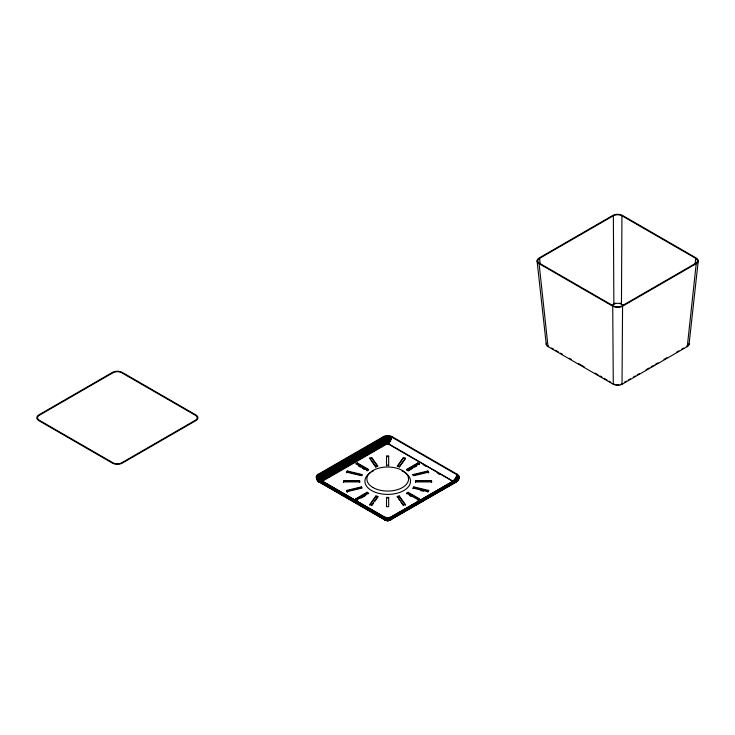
<?xml version="1.0" encoding="UTF-8"?>
<svg xmlns="http://www.w3.org/2000/svg" width="735" height="735" viewBox="0 0 735 735"><rect width="100%" height="100%" fill="white"/><g stroke="black" fill="none" stroke-linecap="round" stroke-linejoin="round"><path stroke-width="1.1" d="M452.87 481.967L452.87 481.315L387.565 443.609L322.417 481.214L320.974 480.047A2.067 1.194 0 0 0 320.644 480.295M623.427 305.356L621.452 304.207L621.939 215.768A6.064 3.5 0 0 0 613.367 215.768L539.6 258.352A6.064 3.5 0 0 0 539.6 263.305L613.367 305.898A6.064 3.5 0 0 0 621.939 305.898L695.705 263.305A6.064 3.5 0 0 0 695.705 258.352L621.939 215.768M622.021 384.286L622.573 306.192L696.21 263.672A6.964 4.024 0 0 0 696.21 257.994L622.573 215.474A6.964 4.024 0 0 0 612.733 215.474L539.095 257.994A6.964 4.024 0 0 0 539.095 263.672L548.025 346.598L613.293 384.286A6.174 3.565 0 0 0 622.021 384.286L687.28 346.598A6.174 3.565 0 0 0 689.035 343.622M318.659 479.652A3.804 2.196 0 0 1 319.743 478.393L385.388 440.522A3.794 2.196 0 0 1 390.009 440.522L390.055 441.331L387.703 443.545C387.106 444.703 387.29 444.179 387.887 443.637L390.055 441.331L391.975 436.599L457.868 474.672A6.174 3.565 0 0 1 457.868 479.009L390.303 517.973M391.948 437.279L391.461 436.333A6.174 3.565 0 0 0 383.946 436.333L317.538 474.672A6.174 3.565 0 0 0 317.538 479.009L385.103 517.973M318.668 479.587A5.329 3.078 0 0 1 318.668 475.242L318.034 474.351L318.071 475.021L383.909 436.976A5.365 3.096 0 0 1 390.965 436.709L456.766 474.654L457.363 474.351L457.326 475.021A6.156 3.556 -60 0 0 457.335 474.323L455.654 478.393L452.971 481.884M695.099 264.003L695.705 258.352M687.28 346.598L696.21 263.672M689.035 344.55L698.25 260.833M454.294 479.955C450.132 483.841 457.446 477.631 456.729 475.242L457.198 475.545A5.329 3.078 0 0 1 456.738 479.587M390.377 441.634L390.698 441.083L390.358 441.625M347.343 471.006L346.516 472.146L361.39 475.71L362.208 474.562L347.343 471.006L346.516 472.807M369.751 504.532L375.916 495.95L377.891 496.419L377.891 497.08L375.916 496.603L369.751 505.193L369.751 504.532L371.735 505.009L377.891 496.419M403.432 457.593L397.267 466.174L399.252 466.651L405.417 458.061L403.432 457.593L397.883 465.981M371.735 505.662L373.582 503.089M374.813 501.371L377.275 497.935M399.868 466.449L405.417 458.723L403.432 458.245M412.951 488.692L413.777 486.892L428.652 490.447L428.652 491.109L413.777 487.553L413.777 486.892M427.825 492.248L428.652 490.447M388.833 443.38L389.375 442.856M454.744 479.477L455.112 479.689A2.701 1.562 0 0 1 455.571 480.24M317.511 478.898A4.961 2.866 0 0 1 318.926 476.491L384.681 438.565A4.961 2.866 0 0 1 390.726 438.565L391.176 438.795M319.449 479.514A3.767 2.177 0 0 1 319.771 479.303L320.341 479.882M389.669 441.9L389.329 441.726A2.683 1.553 0 0 0 386.068 441.726L320.524 479.542A2.701 1.562 0 0 0 319.826 480.24M321.866 480.938L387.189 443.214L384.938 440.752L383.376 436.618L383.909 436.976A6.128 3.537 0 0 1 384.644 436.755M322.417 481.875C322.141 480.047 318.402 478.384 318.668 475.242L383.936 437.564A5.329 3.078 0 0 1 390.946 437.297L391.415 437.536M455.599 482.408L455.957 482.169A3.767 2.177 0 0 0 456.701 481.122M456.04 482.206L456.858 481.636A4.906 2.83 0 0 0 457.831 479.542M611.878 305.356L613.863 304.207A5.365 3.096 0 0 1 621.452 304.207M320.974 480.047L386.233 442.369M321.627 480.396L386.858 442.755L452.99 481.214M386.555 443.37L386.729 443.297A1.599 0.928 0 0 1 388.503 443.233L388.944 443.435M357.228 462.894L355.712 463.776L367.096 470.345L368.612 469.472L357.228 462.894L357.228 463.555L368.612 470.124M355.712 498.826L367.096 492.257L368.612 493.13L357.228 499.699L355.712 498.826L355.712 499.488L367.096 492.909L368.612 493.791M417.939 462.894L406.556 469.472L408.072 470.345L419.455 463.776L417.939 462.894L417.939 463.555L406.556 470.124M361.023 498.165L365.764 495.427M412.813 468.268L408.072 471.006L408.072 470.345M414.715 467.166L416.607 466.073M408.072 492.257L406.556 493.13L417.939 499.699L419.455 498.826L408.072 492.257L408.072 492.909L419.455 499.488M406.556 493.791L408.072 492.909M624.41 382.246L626.395 381.097M628.37 379.958L630.345 378.819M633.313 377.101L635.288 375.962M637.273 374.822L639.248 373.683M646.166 369.687L649.134 367.969M651.118 366.829L653.093 365.69M655.069 364.542L658.036 362.833M663.971 359.406L666.939 357.697M676.825 351.982L678.8 350.843M681.768 349.125L683.752 347.986M389.826 517.716L452.87 481.315L454.083 481.572M394.438 515.557L397.405 513.848M399.381 512.708L401.356 511.56M403.34 510.421L414.209 504.146M417.177 502.428L423.112 499.001M425.087 497.861L432.015 493.865M433.99 492.726L436.957 491.008M438.933 489.868L440.917 488.729M442.893 487.581L445.86 485.872M447.835 484.733L449.811 483.584M451.786 482.445L454.754 480.736M389.954 520.123L456.757 481.544A5.347 3.087 0 0 0 458.135 478.568M456.426 481.921L389.587 520.307A3.096 1.792 0 0 1 385.82 520.307L318.65 481.544A5.347 3.087 0 0 1 317.272 478.568M321.443 480.497L322.141 480.773M387.565 443.609L387.565 444.262L387.887 443.637M387.207 443.223L386.518 442.929M386.086 442.452L386.454 442.268A2.058 1.185 0 0 1 388.732 442.185L389.247 442.424M392.067 517.045L391.461 517.348A6.174 3.565 0 0 1 383.946 517.348L383.339 517.045M386.463 520.003L386.72 520.132A1.617 0.937 0 0 0 388.686 520.132L388.934 520.003M391.185 519.59L390.689 519.838A4.906 2.83 0 0 1 384.717 519.838M390.818 519.865L390.368 520.095A4.373 2.527 0 0 1 385.039 520.095M386.72 520.132L387.198 519.902M385.581 517.716L322.536 481.315L321.314 481.572M369.751 458.061L371.735 457.593L377.891 466.174L375.916 466.651L369.751 458.061L369.751 458.723L371.735 458.245L377.275 465.981M361.39 486.892L346.516 490.447L347.343 492.248L346.516 491.109L361.39 487.553L361.39 486.892L362.208 488.04L347.343 491.596M427.825 471.659L412.951 475.223L412.951 474.562L427.825 471.006L428.652 472.807L427.825 471.006M428.652 472.146L413.777 475.71L412.951 474.562M397.267 496.419L399.252 495.95L405.417 504.532L403.432 505.009L397.267 496.419L399.739 500.517M397.267 497.08L399.252 496.603L405.417 505.193M386.509 456.554L388.659 456.554M386.509 465.191L388.659 465.191M343.576 481.333L359.681 481.333M415.486 481.333L431.583 481.333M343.576 481.921L359.681 481.921M415.486 481.921L431.583 481.921M386.509 498.064L388.659 498.064M347.343 471.659L362.208 475.223M412.951 488.04L427.825 491.596M420.392 490.475L423.58 491.237M388.209 519.902L388.686 520.132M384.221 519.59L385.406 520.251A3.767 2.177 0 0 0 390 520.251M391.323 438.161L390.864 437.922A5.191 2.995 0 0 0 384.028 438.179L318.769 475.857A5.191 2.995 0 0 0 317.419 478.751M390.965 439.447L390.533 439.227A4.649 2.683 0 0 0 384.874 439.227L319.146 477.134A4.658 2.692 0 0 0 317.823 478.687M390.055 441.331L389.688 441.138A3.271 1.883 0 0 0 385.71 441.138L320.12 478.981A3.28 1.893 0 0 0 319.403 479.597M539.095 263.672L612.733 306.192A6.964 4.024 0 0 0 622.573 306.192M551.562 347.986L553.538 349.125M555.513 350.273L558.481 351.982M560.456 353.122L562.44 354.27M569.359 358.267L571.334 359.406M578.261 363.402L584.196 366.829M595.074 373.104L598.033 374.822M600.017 375.962L601.993 377.101M603.968 378.249L606.935 379.958M608.911 381.097L610.895 382.246M423.305 464.759L426.272 466.468M438.133 473.322L440.118 474.461M438.032 473.395L440.008 474.544M417.939 463.555L419.455 464.428M358.551 466.073L360.453 467.166M362.346 468.268L364.248 469.362M409.404 495.427L411.297 496.529M385.746 517.78L318.641 479.036A5.365 3.096 0 0 1 318.641 474.654L318.071 474.323L318.108 475.003M318.981 481.921L385.002 520.04M455.976 477.778L456.352 478.016A4.263 2.462 0 0 1 457.234 479.514M456.472 476.5L456.913 476.776A4.961 2.866 0 0 1 457.896 478.898M321.921 480.892L322.417 481.214M319.808 482.408L319.449 482.169A3.767 2.177 0 0 1 318.696 481.122M319.367 482.206L318.549 481.636A4.906 2.83 0 0 1 317.575 479.542M386.977 443.334L387.437 444.335M455.195 478.926L455.571 479.165A3.28 1.893 0 0 1 456.003 479.597M455.59 478.347L455.985 478.604A3.804 2.196 0 0 1 456.738 479.652M456.233 477.116L456.665 477.401A4.658 2.692 0 0 1 457.583 478.687M386.729 443.297L387.207 443.784M386.454 442.268L386.858 442.755M320.644 479.459L318.944 476.482M385.792 441.854L384.194 438.813M370.982 460.441L375.916 467.313L375.916 466.651M400.97 502.235L403.432 505.662M319.844 479.257L319.385 478.595L319.771 479.303M384.607 440.945L385.039 441.625M537.055 260.833L546.27 344.55M539.6 258.352L540.207 264.003M383.376 436.618L383.376 437.325M612.733 306.192L613.293 384.286M613.367 215.768L613.863 304.207M431.583 482.573L431.583 480.681L415.486 480.681L415.486 482.573M417.939 499.699L417.939 500.36M399.252 466.651L399.252 467.313M399.252 495.95L399.252 496.603M388.659 465.843L388.659 455.893L386.509 455.893L386.509 465.843M375.916 495.95L375.916 496.603M371.735 457.593L371.735 458.245M367.096 470.345L367.096 471.006M367.096 492.257L367.096 492.909M359.681 482.573L359.681 480.681L343.576 480.681L343.576 482.573M357.228 499.699L357.228 500.36M322.647 481.067L322.647 481.719M322.536 481.315L322.536 481.967M404.847 472.541A22.803 13.166 0 0 1 403.478 490.741A22.803 13.166 0 0 1 371.938 490.741A22.803 13.166 0 0 1 370.559 472.541M371.579 471.916A22.803 13.166 0 0 1 373.352 470.997M402.063 470.997A22.803 13.166 0 0 1 403.837 471.916M456.766 474.654A5.365 3.096 0 0 1 456.766 479.036L391.498 516.714A5.365 3.096 0 0 1 383.909 516.714M392.031 437.325A6.174 3.565 -60 0 0 392.067 436.645L391.498 436.976A5.365 3.096 -60 0 1 390.717 440.09L390.294 439.879A4.263 2.462 0 0 0 385.112 439.879L319.422 477.768A4.263 2.462 0 0 0 318.172 479.514M386.261 442.736A2.361 1.36 0 0 1 389.137 442.736M318.742 480.745A4.263 2.462 0 0 1 318.494 480.451M319.413 481.278A3.804 2.196 0 0 1 319.137 481.039M318.742 480.672A4.658 2.692 0 0 1 318.402 480.378M316.362 477.043A6.119 3.537 0 0 0 317.575 479.652L383.973 517.991A6.119 3.537 0 0 0 391.433 517.991L457.822 479.652A6.119 3.537 0 0 0 459.035 477.043M316.519 476.592A6.119 3.537 0 0 1 317.134 475.738M316.675 477.254A5.963 3.445 0 0 0 317.704 480.249L384.074 518.561A5.963 3.445 0 0 0 391.332 518.561L457.703 480.249A5.963 3.445 0 0 0 458.732 477.254M316.923 476.831A5.963 3.445 0 0 1 317.272 476.427M390.763 436.755A6.128 3.537 0 0 1 391.433 437.022M316.923 477.925A5.705 3.289 0 0 0 318.393 481.094L386.252 520.27A2.38 1.369 0 0 0 389.146 520.27L457.014 481.094A5.705 3.289 0 0 0 458.236 477.511M318.962 481.949A4.373 2.527 0 0 1 318.062 480.405M319.973 482.298A3.096 1.792 0 0 1 319.569 481.894M319.367 481.443A3.096 1.792 0 0 1 319.367 480.975M391.47 517.275A5.329 3.078 0 0 1 390.368 517.762M385.039 517.762A5.329 3.078 0 0 1 383.936 517.275M391.727 518.791A5.696 3.289 0 0 1 383.679 518.791M391.489 519.232A5.347 3.087 0 0 1 383.918 519.232M388.907 519.314A4.658 2.692 0 0 1 388.31 519.379M386.16 441.983A3.087 1.782 0 0 1 388.503 441.808M456.27 481.039A3.804 2.196 0 0 1 455.985 481.278M457.583 479.385A4.658 2.692 0 0 1 457.464 479.734M457.005 480.378A4.658 2.692 0 0 1 456.665 480.672M458.272 475.738A6.119 3.537 0 0 1 458.879 476.592M458.135 476.427A5.963 3.445 0 0 1 458.484 476.831M457.345 480.405A4.373 2.527 0 0 1 456.435 481.949M455.829 481.894A3.096 1.792 0 0 1 455.424 482.298M456.628 475.857A5.2 3.004 0 0 1 457.988 478.751M548.025 346.598A6.174 3.565 0 0 1 546.427 343.162M613.9 303.573A6.174 3.565 0 0 1 615.296 303.114M620.018 303.114A6.174 3.565 0 0 1 621.406 303.573M548.595 346.277A5.365 3.096 0 0 1 548.126 345.974M621.452 383.955A5.365 3.096 0 0 1 620.919 384.221M619.045 384.754A5.365 3.096 0 0 1 616.261 384.754M614.975 384.451A5.365 3.096 0 0 1 613.863 383.955M687.877 345.266A5.365 3.096 0 0 1 687.565 345.634M687.179 345.974A5.365 3.096 0 0 1 686.711 346.277M112.427 372.415L38.79 414.935A6.964 4.024 0 0 0 38.79 420.613L112.427 463.133A6.964 4.024 0 0 0 122.267 463.133L195.905 420.613A6.964 4.024 0 0 0 195.905 414.935L122.267 372.415A6.964 4.024 0 0 0 112.427 372.415M113.061 372.709L39.295 415.293A6.064 3.5 0 0 0 39.295 420.245L113.061 462.839A6.064 3.5 0 0 0 121.633 462.839L195.4 420.245A6.064 3.5 0 0 0 195.4 415.293L121.633 372.709A6.064 3.5 0 0 0 113.061 372.709M388.659 497.411L386.509 497.411L386.509 506.709L388.659 506.709L388.659 497.411M372.967 487.544A20.837 12.036 0 0 0 407.833 482.151A20.837 12.036 0 0 0 382.31 467.414A20.837 12.036 0 0 0 372.967 487.544"/></g></svg>
